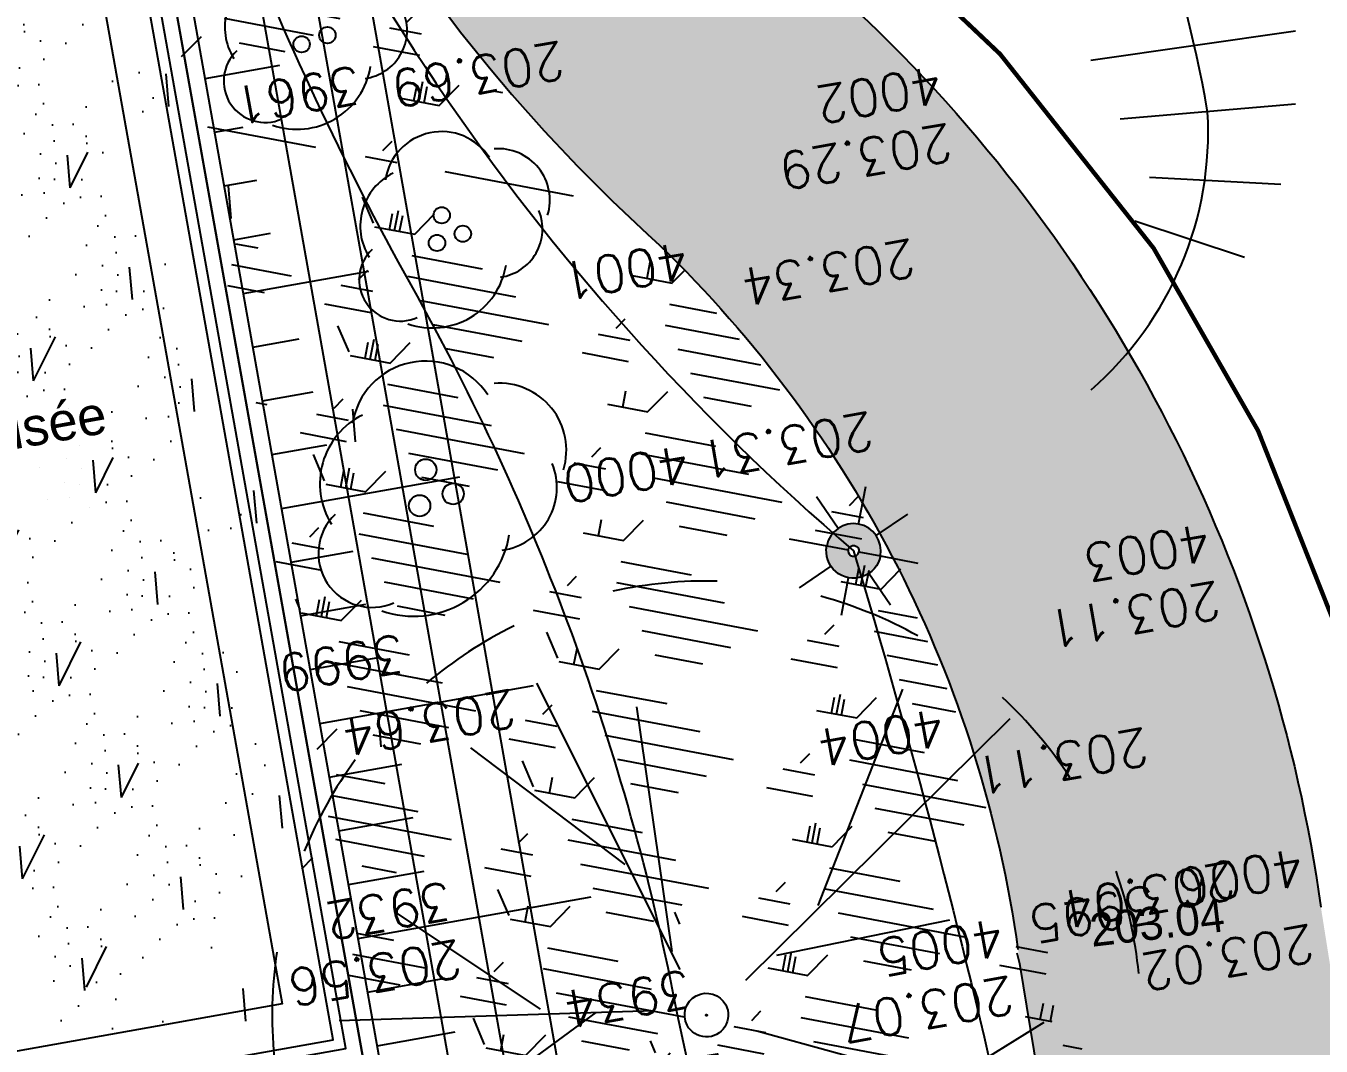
# Model space of a CAD drawing. Extents: x -2313930 to 3286427, y -3858277 to 2572692.
# Drawn here: x 459017 to 470875, y -296874 to -287529 of the extents above; entities that cross this region are included whole.
import ezdxf
from ezdxf.enums import TextEntityAlignment as Align
from ezdxf.lldxf.tags import DXFTag

# ---------------------------------------------------------------- set-up
doc = ezdxf.new("R2010")
doc.units = 0
for name, color, linetype, lineweight in [('_GAZELEC-RESERVATION 2', 132, 'Continuous', 18), ('Fond topo - P', 252, 'Continuous', 50), ('Fond topo - VOI', 252, 'Continuous', 25)]:
    doc.layers.add(name, color=color, linetype=linetype, lineweight=lineweight)
for name, color, linetype, plot in [('Fond topo - N', 252, 'Continuous', False), ('Fond topo - NCACHE', 252, 'Continuous', False), ('Fond topo - ZCACHE', 252, 'Continuous', False)]:
    doc.layers.add(name, color=color, linetype=linetype, plot=plot)
for name, color, linetype in [('Fond topo - VEG', 252, 'Continuous'), ('Fond topo - Z_500', 252, 'Continuous'), ('prlm-GAZ', 20, 'Continuous'), ('prlm-VRD', 2, 'Continuous'), ('SA - arbuste', 252, 'Continuous'), ('SA - bât A-B', 252, 'Continuous'), ('SA - béton balayé', 252, 'Continuous'), ('SA - couvre sol', 252, 'Continuous'), ('SA - ECL-réso', 252, 'Eclairage public'), ('SA - emmarchements', 252, 'Continuous'), ('SA - EP-réso', 252, 'EP'), ('SA - EU-réso', 252, 'EU'), ('SA - Talus', 252, 'Continuous'), ('SA - végétation basse', 252, 'Continuous')]:
    doc.layers.add(name, color=color, linetype=linetype)
doc.styles.add('Arial', font='arial.ttf')
doc.styles.add('Lignes', font='arial.ttf', dxfattribs={"height": 0.35})
doc.styles.add('SIMPLEX', font='simplex_.ttf', dxfattribs={"height": 1.25})
tags = doc.linetypes.add('CACHE2', pattern=[4.762499928474426, 3.174999952316284, -1.587499976158142]).pattern_tags.tags
tags[6:7] = [DXFTag(74, 4), DXFTag(75, 0), DXFTag(340, '0'), DXFTag(46, 0.0), DXFTag(50, 0.0), DXFTag(44, 0.0), DXFTag(45, 0.0)]
tags[4:5] = [DXFTag(74, 4), DXFTag(75, 0), DXFTag(340, '0'), DXFTag(46, 0.0), DXFTag(50, 0.0), DXFTag(44, 0.0), DXFTag(45, 0.0)]
tags = doc.linetypes.add('Eclairage public', pattern='A,5,-0.25,["ECL",Lignes,S=1,R=0,X=0,Y=-0.18],-1.25', length=6.5).pattern_tags.tags
tags[15:16] = [DXFTag(74, 4), DXFTag(75, 0), DXFTag(340, '0'), DXFTag(46, 0.0), DXFTag(50, 0.0), DXFTag(44, 0.0), DXFTag(45, 0.0)]
tags[4:5] = [DXFTag(74, 4), DXFTag(75, 0), DXFTag(340, '0'), DXFTag(46, 0.0), DXFTag(50, 0.0), DXFTag(44, 0.0), DXFTag(45, 0.0)]
tags = doc.linetypes.add('EP', pattern='A,5,-0.25,["EP",Lignes,S=1,R=0,X=0,Y=-0.18],-1.25', length=6.5).pattern_tags.tags
tags[15:16] = [DXFTag(74, 4), DXFTag(75, 0), DXFTag(340, '0'), DXFTag(46, 0.0), DXFTag(50, 0.0), DXFTag(44, 0.0), DXFTag(45, 0.0)]
tags[4:5] = [DXFTag(74, 4), DXFTag(75, 0), DXFTag(340, '0'), DXFTag(46, 0.0), DXFTag(50, 0.0), DXFTag(44, 0.0), DXFTag(45, 0.0)]
tags = doc.linetypes.add('EU', pattern='A,5,-0.25,["EU",Lignes,S=1,R=0,X=0,Y=-0.18],-1.25', length=6.5).pattern_tags.tags
tags[15:16] = [DXFTag(74, 4), DXFTag(75, 0), DXFTag(340, '0'), DXFTag(46, 0.0), DXFTag(50, 0.0), DXFTag(44, 0.0), DXFTag(45, 0.0)]
tags[4:5] = [DXFTag(74, 4), DXFTag(75, 0), DXFTag(340, '0'), DXFTag(46, 0.0), DXFTag(50, 0.0), DXFTag(44, 0.0), DXFTag(45, 0.0)]
tags = doc.linetypes.add('L16', pattern=[0.37500001490116125, 0.300000011920929, -0.07500000298023224]).pattern_tags.tags
tags[6:7] = [DXFTag(74, 4), DXFTag(75, 0), DXFTag(340, '0'), DXFTag(46, 0.0), DXFTag(50, 0.0), DXFTag(44, 0.0), DXFTag(45, 0.0)]
tags[4:5] = [DXFTag(74, 4), DXFTag(75, 0), DXFTag(340, '0'), DXFTag(46, 0.0), DXFTag(50, 0.0), DXFTag(44, 0.0), DXFTag(45, 0.0)]

# ---------------------------------------------------------------- blocks, each defined once
blk = doc.blocks.new('MENSURA_TALSYM_5')
at = {"layer": 'SA - Talus'}
for p, q in [((1841153.793531085, 5171601.75850098), (1841154.444547112, 5171602.005862483)), ((1841153.97112454, 5171601.291103329), (1841154.218690495, 5171601.38516904)), ((1841154.148717994, 5171600.823705677), (1841154.43142523, 5171600.931123748)), ((1841154.326311449, 5171600.356308024), (1841154.64660839, 5171600.478008765)), ((1841154.503904903, 5171599.888910373), (1841155.595954577, 5171600.303848002)), ((1841154.681498358, 5171599.421512721), (1841155.083825796, 5171599.574381952)), ((1841154.859091812, 5171598.954115069), (1841155.300849198, 5171599.121966192)), ((1841155.036685267, 5171598.486717418), (1841155.51467265, 5171598.66833457)), ((1841155.214278721, 5171598.019319765), (1841156.763016168, 5171598.607781501)), ((1841155.391872176, 5171597.551922114), (1841155.932976137, 5171597.757521181)), ((1841155.56946563, 5171597.084524463), (1841156.137566763, 5171597.300381436)), ((1841155.747059085, 5171596.61712681), (1841156.339179674, 5171596.842110271)), ((1841155.924652539, 5171596.149729159), (1841157.782841114, 5171596.855770634)), ((1841156.102245994, 5171595.682331506), (1841156.733626484, 5171595.922232245)), ((1841156.279839448, 5171595.214933855), (1841156.926524079, 5171595.460649589)), ((1841156.635026357, 5171594.280138551), (1841158.661581335, 5171595.050152902)), ((1841156.457432903, 5171594.747536203), (1841157.116571885, 5171594.997984121)), ((1841156.812619812, 5171593.8127409), (1841157.488191945, 5171594.069432794)), ((1841156.990213266, 5171593.345343247), (1841157.669789782, 5171593.603556656))]:
    blk.add_line(p, q, dxfattribs=at)
blk = doc.blocks.new('Candélabre', base_point=(-13.42592592600001, -9.391534390999993))
for points in [[(-13.67592592600001, -9.391534390999993, -1), (-13.17592592600001, -9.391534390999993), (-13.37592592600001, -9.391534390999993, 1), (-13.475925926, -9.391534390999993)], [(-13.67592592600001, -9.391534390999993, -1), (-13.17592592600001, -9.391534390999993), (-13.37592592600001, -9.391534390999993, 1), (-13.475925926, -9.391534390999993)], [(-13.67592592600001, -9.391534390999993), (-13.475925926, -9.391534390999993, 1), (-13.37592592600001, -9.391534390999993), (-13.17592592600001, -9.391534390999993, -1)], [(-13.67592592600001, -9.391534390999993), (-13.475925926, -9.391534390999993, 1), (-13.37592592600001, -9.391534390999993), (-13.17592592600001, -9.391534390999993, -1)]]:
    blk.add_hatch(color=250).paths.add_polyline_path(points)
at = {"linetype": 'Continuous', "flags": 128}
for points in [[(-13.42592592600001, -9.141534390999993), (-13.42592592600001, -8.791534391999988)], [(-13.60270262100001, -9.214757695999992), (-13.850189994, -8.967270322999994)], [(-13.24914923200001, -9.214757696999996), (-13.001661857, -8.96727032199999)], [(-14.02592592600001, -9.391534390999993), (-13.67592592600001, -9.391534390999993)], [(-13.17592592600001, -9.391534390999993), (-12.825925927, -9.391534390999993)], [(-13.85018999600001, -9.815798461), (-13.60270262200001, -9.568311086999998)], [(-13.00166185800001, -9.815798458999993), (-13.249149231, -9.568311085999994)], [(-13.42592592600001, -9.991534390999988), (-13.42592592600001, -9.641534390999993)]]:
    blk.add_lwpolyline(points, dxfattribs=at)
for points in [[(-13.67592592600001, -9.391534390999993), (-13.475925926, -9.391534390999993, -1), (-13.37592592600001, -9.391534390999993), (-13.17592592600001, -9.391534390999993, 1)], [(-13.67592592600001, -9.391534390999993), (-13.475925926, -9.391534390999993, 1), (-13.37592592600001, -9.391534390999993), (-13.17592592600001, -9.391534390999993, -1)]]:
    blk.add_lwpolyline(points, format="xyb", close=True, dxfattribs=at)
blk = doc.blocks.new('PTOPO')
at = {"layer": 'Fond topo - NCACHE', "style": 'SIMPLEX'}
blk.add_attdef('MAT', text='', height=0.34, dxfattribs=at).set_placement((0.09999999986030161, -0.09999999962747097), align=Align.TOP_LEFT)
at = {"layer": 'Fond topo - ZCACHE', "style": 'SIMPLEX'}
blk.add_attdef('ALT', (0.09999999986030161, 0.09999999962747097), '', height=0.34, dxfattribs=at)
blk = doc.blocks.new('RESINEUX')
at = {"ltscale": 2}
for p, q in [((-0.444156549, 0.058857997), (-0.394158268, 0.108856279)), ((-0.41415758, 0.018859372), (-0.374158955, 0.08885696600000001)), ((-0.374158955, -0.011139597), (-0.33416033, 0.08885696600000001)), ((-0.33416033, -0.03113891), (-0.294161704, 0.08885696600000001))]:
    blk.add_line(p, q, dxfattribs=at)
for centre, major_axis, ratio, start_param, end_param in [((-0.271161699, 0.231851691), (-0.148487321, 0.148487321), 0.999999999999426, 1.039500649605982, 1.948537937165391), ((-0.132308309, 0.771717634), (0.5413446150000001, 0.5413446150000001), 0.999999999999071, 3.63264165587472, 4.003214602841574)]:
    blk.add_ellipse(centre, major_axis=major_axis, ratio=ratio, start_param=start_param, end_param=end_param, dxfattribs=at)
blk = doc.blocks.new('VEG12')
at = {"ltscale": 2}
for p, q in [((0.01815258799999997, 0.057406781), (0.100441039, 0.47293725)), ((0.05749608, 0.253444298), (0.145517598, 0.414706841)), ((0.037902722, 0.15845596), (-0.06593155700000003, 0.344147082)), ((-0.158788295, 0.086017079), (-0.245985314, 0.284587218)), ((0.04981112299999996, 0.033821695), (0.391570728, 0.285894318)), ((0.143890955, 0.107467204), (0.230033352, 0.253971609)), ((0.2917471699999999, 0.208620217), (0.392372872, 0.233301274)), ((-0.05229389700000003, 0.02983962500000001), (-0.383643778, 0.204631851)), ((-0.25001839, 0.135126714), (-0.3755999820000001, 0.091127132)), ((0.122915307, -0.02992704099999999), (0.317230371, 0.05540147100000001)), ((-0.05265807700000003, -0.029192154), (-0.412380265, -0.256628677)), ((0.057557527, -0.01766878999999999), (0.411943876, -0.08413611500000001)), ((-0.09359106700000003, -0.049762263), (-0.2956446150000001, -0.04653133200000001)), ((0.01825986499999999, -0.057372749), (0.107637982, -0.4128258760000001)), ((0.184132294, -0.04763066399999999), (0.323120213, -0.192805613)), ((0.02259491799999996, -0.07955337300000001), (0.001649748999999978, -0.36183712)), ((-0.151821475, -0.09483882200000002), (-0.2999525240000001, -0.315936062)), ((0.05371548199999998, -0.188497704), (0.197263789, -0.356749422))]:
    blk.add_line(p, q, dxfattribs=at)
for start, end in [(90, 103.8461539085843), (62.30769199853572, 76.15384597947835), (117.6923078993823, 131.5384619204946), (34.61538499867542, 48.46153799321151), (145.3846149358338, 159.2307690506909), (6.923076979206323, 20.76923090842763), (173.0769230068974, 186.9230769931026), (339.2307689837768, 353.0769230207937), (200.7692310571047, 214.6153850641662), (311.5384620067885, 325.3846150013246), (228.4615380795054, 242.3076921006177), (283.8461540205217, 297.6923080014643), (256.1538460914157, 270)]:
    blk.add_arc((0, 0), 0.496982058, start, end, dxfattribs=at)
blk = doc.blocks.new('VEG14')
at = {"ltscale": 2, "flags": 128}
for points in [[(0.5, 0, -1), (-0.5, 0, -1)], [(0.016, 0, -1), (-0.016, 0, -1)]]:
    blk.add_lwpolyline(points, format="xyb", close=True, dxfattribs=at)
blk = doc.blocks.new('A$C1F970F0F')
at = {"layer": 'SA - béton balayé'}
h = blk.add_hatch(dxfattribs=at)
h.set_pattern_fill('BETON_BALAYE', color=256, scale=49.99999999999999, angle=-10.72360141139323, style=0, pattern_type=2)
h.set_pattern_definition([(349.2763985886067, (-277130161.1279894, -473864756.7787022), (117.3825536141096, 28.65896207176165), [749.9999999999999, -99.99999999999999, 250, -49.99999999999999]), (349.2763985886067, (-277130091.1375459, -473864744.5890418), (-36.75306622226226, 74.64222748057564), [150, -16.5, 299.9999999999999, -37.49999999999999]), (349.2763985886067, (-277130128.6565508, -473864719.6726964), (261.6928111209335, -15.46358973923611), [399.9999999999999, -69.99999999999999, 200, -49.99999999999999])])
edge = h.paths.add_edge_path()
edge.add_line((-3029.358420432381, 2725.663300409979), (-3176.503412120477, 2699.68824411886))
edge.add_line((-3176.503412120477, 2699.68824411886), (-3197.938926788104, 2817.762816654752))
edge.add_line((-3197.938926788104, 2817.762816654752), (-2585.414526747907, 2927.205998263748))
edge.add_line((-2585.414526747906, 2927.205998263748), (-2578.826355698741, 2888.03185968563))
edge.add_line((-2578.826355698741, 2888.03185968563), (-1904.134724859205, 2936.930201529326))
edge.add_line((-1904.134724859205, 2936.930201529326), (-556.7846852388789, 3176.476094804919))
edge.add_arc((-574.2892230096678, 3274.932131851878), 100.0000003678063, 280.0812987824421, 378.0302388281741)
edge.add_arc((1605.009413828708, 4000.887508871435), 2197.033974330638, 193.9407361550014, 198.4415558139132, ccw=False)
edge.add_line((-527.3118890800722, 3471.582166447442), (-688.4548001430187, 4457.417421807394))
edge.add_arc((-1789.293175567613, 4303.567778650573), 1111.537152553589, 7.955943186170549, 45.96465422619263)
edge.add_arc((19.33927830369248, 6251.945001042874), 1547.302139566071, 192.879059078743, 227.9674271135737, ccw=False)
edge.add_line((-1489.03695480859, 5907.060889278498), (-1560.044395075191, 6307.792480241876))
edge.add_line((-1560.044395075191, 6307.792480241875), (-1284.318385454477, 6356.528171834126))
edge.add_line((-1284.318385454477, 6356.528171834125), (-1215.319194815332, 5966.159823136683))
edge.add_arc((19.3392790080029, 6251.94500138343), 1267.302140410601, 193.0326782619799, 228.1653141634967)
edge.add_arc((-1789.293174348239, 4303.567779083163), 1391.537151259583, 7.955943178051314, 46.18746477798038, ccw=False)
edge.add_line((-411.1498586048565, 4496.172671736105), (-275.2797675438888, 3639.964293068523))
edge.add_arc((3153.449018752114, 4499.098145884332), 3534.726590138055, 194.066934089328, 205.9179933813439)
edge.add_arc((1360.60453142281, 3627.843744498979), 1541.393806160593, 205.917993299705, 223.4935397732298)
edge.add_arc((5328.644473156121, 7392.522830198402), 7011.142392459067, 223.4935397712739, 227.6166324867172)
edge.add_line((602.5175779411827, 2213.735113210599), (898.3231051051232, 2004.633868360899))
edge.add_line((898.3231051051231, 2004.633868360899), (847.6940603821262, 1728.843869632567))
edge.add_arc((1998.283496401869, 4025.384621252822), 2568.648569604794, 204.8031901930446, 243.3886814322684, ccw=False)
edge.add_arc((-512.7503180231788, 2859.286821588871), 199.9999996293523, 26.27723080957601, 100.08129874951)
edge.add_line((-547.7593932520969, 3056.198894580915), (-1889.254979973833, 2817.69386697183))
edge.add_line((-1889.254979973833, 2817.69386697183), (-1913.538162964921, 2815.933940840666))
edge.add_line((-1913.538162964921, 2815.933940840666), (-2036.659527240996, 1231.702232686619))
edge.add_line((-2036.659527240996, 1231.702232686619), (-2036.482519291774, 133.7400379066587))
edge.add_arc((-1936.482520511362, 133.7561594007732), 100.0000000799253, 180.0092369357546, 270.0092369145096)
edge.add_line((-1936.466399054336, 33.7561606747783), (-1436.448871649034, 33.83677102289278))
edge.add_line((-1436.448871649034, 33.83677102289275), (-1436.428442326689, -86.1632271734652))
edge.add_line((-1436.42844232669, -86.1632271734652), (-1936.447053287466, -86.24383772407744))
edge.add_arc((-1936.482520706155, 133.7561592480878), 219.9999998311147, 180.0092368832574, 270.00923697005237, ccw=False)
edge.add_line((-2156.482517686297, 133.7206921626651), (-2156.660235340263, 1236.084975973609))
edge.add_line((-2156.660235340263, 1236.084975973609), (-2034.581792946551, 2807.161291871891))
edge.add_line((-2034.581792946552, 2807.16129187189), (-3029.358420432381, 2725.663300409979))
at = {"layer": 'SA - couvre sol'}
h = blk.add_hatch(dxfattribs=at)
h.set_pattern_fill('PELOUSE6', color=256, scale=20.0000003, angle=-10.72360141139323, style=0, pattern_type=2)
h.set_pattern_definition([(349.2763985886067, (-277130161.1279894, -473864756.7787022), (22.32856350872324, 117.9043497231417), [37.5000005625, -202.5000030375]), (79.27639858860677, (-277130147.3110734, -473864759.3953308), (-235.8086994462835, 44.65712701744649), [15.000000225, -105.000001575]), (79.27639858860677, (-277130138.0997961, -473864761.1397498), (-235.8086994462835, 44.65712701744649), [15.000000225, -105.000001575]), (79.27639858860677, (-277130142.7054347, -473864760.2675403), (-235.8086994462835, 44.65712701744649), [18.75000028125, -101.25000151875]), (112.9664661186067, (-277130151.916716, -473864758.5231205), (-191.1515722884832, 280.4658259369293), [12.00000018, -420.7461593111922]), (45.58633105860677, (-277130133.4941673, -473864762.0119574), (22.32856353476547, 117.9043498154048), [12.00000018, -420.7461593111923]), (45.58633105860677, (-277130124.2828801, -473864763.7563783), (22.32856353476547, 117.9043498154048), [26.00000039, -406.6661590999923]), (112.9664661186067, (-277130161.1279894, -473864756.7787022), (-191.1515722884832, 280.4658259369293), [26.00000039, -406.6661590999922]), (349.2763985886067, (-277130073.3609553, -473864750.4999832), (22.32856350872324, 117.9043497231417), [44.42455106636825, -195.5754525336318]), (349.2763985886067, (-277130085.1249766, -473864728.4255323), (22.32856350872324, 117.9043497231417), [82.81008944215131, -56.09585564143782, 43.07431864611476, -58.01973967029608]), (349.2763985886067, (-277130096.7337571, -473864706.3804808), (22.32856350872324, 117.9043497231417), [119.4799495921992, -46.28746189431191, 29.47870124218051, -44.75389087130835]), (349.2763985886067, (-277130108.4191755, -473864684.3209158), (22.32856350872324, 117.9043497231417), [100.4611429069171, -139.5388606930829]), (349.2763985886067, (-277130104.5097786, -473864665.2146754), (22.32856350872324, 117.9043497231417), [65.56973938354608, -174.4302642164539])])
edge = h.paths.add_edge_path()
edge.add_line((-1632.742975582498, 6295.544812236144), (-1560.044395075191, 6307.792480241875))
edge.add_line((-1560.044395075191, 6307.792480241875), (-1489.03695480859, 5907.060889278497))
edge.add_arc((19.33927858444463, 6251.945001274068), 1547.302139910603, 192.8790590847714, 227.9674271115839)
edge.add_arc((-1789.293174050157, 4303.567779405864), 1111.537150936208, 7.955943158439197, 45.96465425536343, ccw=False)
edge.add_line((-688.4548001430188, 4457.417421807394), (-527.3118889386417, 3471.58216556757))
edge.add_arc((1605.009461608266, 4000.887523045971), 2197.034024191142, 193.9407362367347, 198.4415558475564)
edge.add_arc((-574.2892230041205, 3274.93213175604), 100.0000002636742, -79.91870121107519, 18.030237186463182, ccw=False)
edge.add_line((-556.7846852388786, 3176.476094804919), (-1904.134724859205, 2936.930201529326))
edge.add_line((-1904.134724859205, 2936.930201529326), (-2578.826355698741, 2888.03185968563))
edge.add_line((-2578.826355698741, 2888.03185968563), (-2585.414526747907, 2927.205998263748))
edge.add_line((-2585.414526747906, 2927.205998263748), (-2211.215455834145, 2993.726689657081))
edge.add_line((-2211.215455834145, 2993.726689657081), (-2206.564282920079, 2967.62709109135))
edge.add_line((-2206.564282920079, 2967.62709109135), (-1076.313708471887, 3169.047462598764))
edge.add_line((-1076.313708471887, 3169.047462598764), (-1533.723094155923, 5733.468543553034))
edge.add_line((-1533.723094155923, 5733.468543553034), (-1632.742975582498, 6295.544812236144))
at = {"layer": 'SA - végétation basse'}
h = blk.add_hatch(dxfattribs=at)
h.set_pattern_fill('PELOUSE3', color=256, scale=30.0000012, angle=-10.72360141139323, style=0, pattern_type=2)
h.set_pattern_definition([(63.75228758860676, (-277130161.1279894, -473864756.7787022), (-23.45095126548362, 279.2401461521268), [45.00000179999999, -235.223134908925]), (63.75228758860676, (-277130070.6913459, -473864682.3057902), (-23.45095126548362, 279.2401461521268), [45.00000179999999, -235.223134908925]), (63.75228758860676, (-277129980.2547024, -473864607.8328782), (-23.45095126548362, 279.2401461521268), [45.00000179999999, -235.223134908925]), (94.80050958860676, (-277130161.1279894, -473864756.7787022), (-147.3804408980185, 27.9107051026506), [30.00000119999999, -250.223135508925]), (94.80050958860676, (-277130070.6913459, -473864682.3057902), (-147.3804408980185, 27.9107051026506), [30.00000119999999, -250.223135508925]), (94.80050958860676, (-277129980.2547024, -473864607.8328782), (-147.3804408980185, 27.9107051026506), [30.00000119999999, -250.223135508925]), (349.2763985886067, (-277130150.4254121, -473864748.9555228), (90.43664346942202, 74.47291196122701), [0, -150.000006]), (349.2763985886067, (-277130128.2907439, -473864741.178331), (90.43664346942202, 74.47291196122701), [0, -150.000006]), (349.2763985886067, (-277130131.1123402, -473864724.186572), (90.43664346942202, 74.47291196122701), [0, -150.000006]), (349.2763985886067, (-277130107.9907268, -473864726.3211191), (90.43664346942202, 74.47291196122701), [0, -150.000006]), (349.2763985886067, (-277130114.7958684, -473864688.3802859), (90.43664346942202, 74.47291196122701), [0, -150.000006]), (349.2763985886067, (-277130145.871033, -473864715.8131706), (90.43664346942202, 74.47291196122701), [0, -150.000006]), (349.2763985886067, (-277130146.4181992, -473864709.3189448), (90.43664346942202, 74.47291196122701), [0, -150.000006]), (349.2763985886067, (-277130146.4030777, -473864682.394556), (90.43664346942202, 74.47291196122701), [0, -150.000006]), (349.2763985886067, (-277130175.4900693, -473864748.6971968), (90.43664346942202, 74.47291196122701), [0, -150.000006]), (349.2763985886067, (-277130174.2875769, -473864733.9636422), (90.43664346942202, 74.47291196122701), [0, -150.000006]), (349.2763985886067, (-277130189.2665902, -473864747.5843463), (90.43664346942202, 74.47291196122701), [0, -150.000006]), (349.2763985886067, (-277130188.2321773, -473864725.3383205), (90.43664346942202, 74.47291196122701), [0, -150.000006]), (349.2763985886067, (-277130175.8128164, -473864713.4801186), (90.43664346942202, 74.47291196122701), [0, -150.000006]), (349.2763985886067, (-277130177.2053921, -473864699.0031776), (90.43664346942202, 74.47291196122701), [0, -150.000006]), (349.2763985886067, (-277130185.5838336, -473864679.4629427), (90.43664346942202, 74.47291196122701), [0, -150.000006]), (349.2763985886067, (-277130158.2804474, -473864698.11404), (90.43664346942202, 74.47291196122701), [0, -150.000006]), (349.2763985886067, (-277130203.1613337, -473864706.8047658), (90.43664346942202, 74.47291196122701), [0, -150.000006]), (349.2763985886067, (-277130212.652973, -473864733.433686), (90.43664346942202, 74.47291196122701), [0, -150.000006]), (349.2763985886067, (-277130184.8232839, -473864761.1398489), (90.43664346942202, 74.47291196122701), [0, -150.000006]), (349.2763985886067, (-277130166.9053067, -473864770.5176433), (90.43664346942202, 74.47291196122701), [0, -150.000006]), (349.2763985886067, (-277130182.8034158, -473864783.9612368), (90.43664346942202, 74.47291196122701), [0, -150.000006]), (349.2763985886067, (-277130135.5774301, -473864791.408701), (90.43664346942202, 74.47291196122701), [0, -150.000006]), (349.2763985886067, (-277130151.59432, -473864765.1885123), (90.43664346942202, 74.47291196122701), [0, -150.000006]), (349.2763985886067, (-277130132.6665843, -473864764.2846365), (90.43664346942202, 74.47291196122701), [0, -150.000006])])
h.paths.add_polyline_path([(-1893.276800445001, 4312.839610432731), (-1362.164649133924, 4407.488362615771), (-1585.159879443624, 5658.804133718273), (-2115.745252433012, 5564.249257842735)])
at = {"layer": 'Fond topo - VOI', "linetype": 'L16', "ltscale": 2, "flags": 128}
blk.add_lwpolyline([(-689.656647420474, 4454.452991932075), (-687.1449596570889, 4444.623999046076), (-527.3118890800722, 3471.582166447442, 0.01605049292186178), (-479.1998932696098, 3305.884020701894)], format="xyb", dxfattribs=at)
at = {"layer": 'SA - arbuste'}
for centre in [(-1320.707248296304, 5294.895572094597), (-1344.34348519156, 5286.510294246898), (-1216.003362938424, 5129.936522923797), (-1220.346622871023, 5104.576753031789), (-1196.710385981313, 5112.962030975326)]:
    blk.add_circle(centre, 7.5, dxfattribs=at)
at = {"layer": 'SA - arbuste', "ltscale": 1.299999952316284}
for centre in [(-1230.623420358741, 4896.813976231178), (-1236.269658272784, 4863.846275400319), (-1205.542550353524, 4874.747136629727)]:
    blk.add_circle(centre, 9.749999999999998, dxfattribs=at)
at = {"layer": 'SA - arbuste', "ltscale": 0.800000011920929}
for centre, radius, start, end in [((-1360.636388212658, 5302.056620408996), 53.97568, 116.3248625983236, 211.8320555073776), ((-1292.299040774826, 5299.39613523858), 44.59584, 277.8831336434853, 22.28760147896251), ((-1377.740495753307, 5252.823651939242), 37.90984, 133.2696686351559, 293.7521365895177), ((-1348.701488111791, 5277.060144741303), 68.40896, 251.0377365793105, 350.7437823991756), ((-1216.143234823109, 5154.430930851406), 52.09335999999999, 32.9049446683259, 171.1222224813845), ((-1164.135698109601, 5143.716381425566), 47.1596, 342.9842594908044, 94.63470455183064), ((-1236.639525874791, 5120.123079285393), 53.97568, 116.324862448247, 211.8320555073776), ((-1168.302178477166, 5117.462594027804), 44.59584, 277.8831336434853, 22.28760172363472), ((-1253.74363343277, 5070.890110724133), 37.90984, 133.2696683756754, 293.7521367712873), ((-1224.704625791253, 5095.126603526194), 68.40896, 251.0377365793105, 350.7437827194919), ((-1230.805253850632, 4928.65670651655), 67.72136799999998, 32.90494467775616, 171.1222226413906), ((-1163.195456121476, 4914.727792196303), 61.30748, 342.9842595967367, 94.63470461757107), ((-1257.450432189743, 4884.056499503852), 70.16838399999999, 116.3248625351638, 211.8320555727817), ((-1168.611880560283, 4880.597868647653), 57.97459199999999, 277.883133562608, 22.28760172363472), ((-1279.685772034664, 4820.053640321044), 49.28279199999999, 133.269668435687, 293.7521366862964), ((-1241.935062082254, 4851.561081036061), 88.931648, 251.0377365254251, 350.7437826127198)]:
    blk.add_arc(centre, radius, start, end, dxfattribs=at)
at = {"layer": 'SA - bât A-B', "linetype": 'Continuous', "ltscale": 2.539999961853027, "elevation": 9.999999999999998e-08, "flags": 128}
for points in [[(-2379.561877123091, 4160.678618468924), (-1287.706386739186, 4355.256655555886), (-1533.3281392233, 5733.538927925641), (-2625.183746439677, 5538.961545481948)], [(-2625.18362971604, 5538.960890764502), (-1533.3281392233, 5733.538927925641), (-1528.420183853411, 5705.998419702933), (-1287.706386739186, 4355.256655555886), (-2379.561877231926, 4160.678618394747), (-2383.772544269017, 4184.306362056946), (-1315.544796799149, 4374.673732178404), (-1552.745712140069, 5705.703305953935), (-2621.004666534718, 5515.511050543934)], [(-1893.708275435095, 4312.762717788848), (-1886.60543287928, 4272.905816539507), (-1315.544796799149, 4374.673732178404), (-1552.745712214245, 5705.70330606277), (-2123.806348306158, 5603.93539023653), (-2116.703505744796, 5564.07848889135), (-1585.159879443624, 5658.804133718273), (-1362.164649133924, 4407.488362615771)], [(-2116.703505744796, 5564.07848889135), (-1585.159879443624, 5658.804133718273), (-1362.164649133924, 4407.488362615771), (-1893.708275435095, 4312.762717788848)]]:
    blk.add_lwpolyline(points, close=True, dxfattribs=at)
blk.add_lwpolyline([(-2382.018099619796, 4174.461468807418), (-1303.945458858981, 4366.583283546556), (-1544.655263544094, 5717.302643829807), (-2622.727904196074, 5525.180829164846)], dxfattribs=at)
at = {"layer": 'SA - ECL-réso', "ltscale": 0.75, "elevation": 9.999999999999998e-08, "flags": 128}
blk.add_lwpolyline([(-1475.110443905265, 5766.401422545955, 0.1362120017762133), (-838.9789361074819, 4822.492392310165, -0.03575262993527941), (-599.8260445017723, 3757.456632320135, 0.08458757116206624), (-142.8597030717047, 2572.739655090864, 0.1018241665879795), (784.6364305523733, 1789.941469141512, -0.1154325763872777), (1801.014147016003, 1141.354277914741)], format="xyb", dxfattribs=at)
at = {"layer": 'SA - emmarchements', "elevation": 9.999999999999998e-08, "flags": 128}
for points in [[(-1284.318385454477, 6356.528171834125), (-1249.507177067765, 6159.581022149189), (-1215.319194815332, 5966.159823136683, 0.1545072172428259), (-825.930523025197, 5307.713209472345, -0.1683812778561788), (-411.1498586048565, 4496.172671736105)], [(-1560.044395075191, 6307.792480241875), (-1525.233186705808, 6110.845330465433), (-1490.421978319096, 5913.898180780496, 0.01245937118491118), (-1489.03695480859, 5907.060889278498, 0.1543094570110363), (-1016.661478805876, 5102.664207514093, -0.1673816827214231), (-688.4548001430188, 4457.417421807394)]]:
    blk.add_lwpolyline(points, format="xyb", dxfattribs=at)
at = {"layer": 'SA - EP-réso', "ltscale": 0.75, "elevation": 9.999999999999998e-08, "flags": 128}
blk.add_lwpolyline([(2566.152516580046, 876.3103505561792), (2567.183615954937, 961.9083501940681, 0.3038135515548239), (2422.871377904824, 1127.726289594517), (1293.799864130439, 1498.886731004649, -0.2451589190929156), (-1104.395255167816, 4052.061781908328), (-1490.651059086209, 6224.425435984132, 0.2442911667358615), (-1508.197340965751, 6251.265406478272)], format="xyb", dxfattribs=at)
blk.add_lwpolyline([(-1146.960384650512, 4003.563320991082), (-1540.543812606176, 6219.411742913164)], dxfattribs=at)
at = {"layer": 'SA - EU-réso', "ltscale": 0.75, "elevation": 9.999999999999998e-08, "flags": 128}
blk.add_lwpolyline([(2617.534404683669, 958.3520565071242, 0.02430399992714655), (2617.147610928713, 968.2506084235482, 0.3084876794272485), (2431.642292807388, 1163.244017275639), (1304.186131232575, 1535.139853239783, -0.2470799863846096), (-1058.641706458652, 4066.126741684488), (-1387.237039322209, 5924.109169990921, -0.1208395636719429), (-1366.982120749651, 6059.298974206537), (-1307.40268621278, 6189.662523912101, 0.1663501201703965), (-1302.251692345747, 6260.024822760921)], format="xyb", dxfattribs=at)
at = {"layer": 'SA - Talus', "linetype": 'CACHE2', "ltscale": 0.300000011920929, "elevation": 9.999999999999998e-08, "flags": 128}
blk.add_lwpolyline([(-556.7846852388786, 3176.476094804919, -0.2261218375777173), (-808.5294975224881, 3514.159140536153), (-1000.189056070467, 4397.456538950435, 0.07981512510906678), (-1238.344625687185, 5055.668904972709, -0.06696525527887637), (-1518.497813385582, 5763.689262221573)], format="xyb", dxfattribs=at)
at = {"layer": 'SA - Talus', "elevation": 9.999999999999998e-08, "flags": 128}
blk.add_lwpolyline([(-1047.624186796141, 3089.209546835954), (-1517.89752590926, 5734.309386637975), (-1522.904746934638, 5762.47300578085)], dxfattribs=at)
at = {"layer": 'Fond topo - P', "ltscale": 2}
ref = blk.add_blockref('PTOPO', (-1275.839240656252, 5225.365532671618), dxfattribs=dict(at, xscale=99.99999999999994, yscale=99.99999999999994, zscale=99.99999999999994, rotation=190.0656205306617))
ref.add_attrib('MAT', '3961', dxfattribs={"layer": 'Fond topo - N', "color": 0, "ltscale": 2, "height": 33.99999999999999, "rotation": 190.0656204987762, "style": 'SIMPLEX'}).set_placement((-1287.43308252281, 5233.463855238966), align=Align.TOP_LEFT)
ref.add_attrib('ALT', '203.69', (-1106.834526493129, 5289.328943832595), dxfattribs={"layer": 'Fond topo - Z_500', "color": 0, "ltscale": 2, "height": 33.99999999999999, "rotation": 190.0656204987762, "style": 'SIMPLEX'})
ref = blk.add_blockref('PTOPO', (-743.5892688532479, 5225.536339672773), dxfattribs=dict(at, xscale=99.99999999999994, yscale=99.99999999999994, zscale=99.99999999999994, rotation=190.0656205306617))
ref.add_attrib('MAT', '4002', dxfattribs={"layer": 'Fond topo - N', "color": 0, "ltscale": 2, "height": 33.99999999999999, "rotation": 190.0656204987762, "style": 'SIMPLEX'}).set_placement((-755.1831107142586, 5233.634662144284), align=Align.TOP_LEFT)
ref.add_attrib('ALT', '203.29', (-751.6875915937271, 5213.942497767912), dxfattribs={"layer": 'Fond topo - Z_500', "color": 0, "ltscale": 2, "height": 33.99999999999999, "rotation": 190.0656204987762, "style": 'SIMPLEX'})
ref = blk.add_blockref('PTOPO', (-975.8465247595054, 5064.351569784307), dxfattribs=dict(at, xscale=99.99999999999994, yscale=99.99999999999994, zscale=99.99999999999994, rotation=190.0656205306617))
ref.add_attrib('MAT', '4001', dxfattribs={"layer": 'Fond topo - N', "color": 0, "ltscale": 2, "height": 33.99999999999999, "rotation": 190.0656204987762, "style": 'SIMPLEX'}).set_placement((-987.4403665914051, 5072.449892534666), align=Align.TOP_LEFT)
ref.add_attrib('ALT', '203.34', (-785.5529554819615, 5108.217564118179), dxfattribs={"layer": 'Fond topo - Z_500', "color": 0, "ltscale": 2, "height": 33.99999999999999, "rotation": 190.0656204987762, "style": 'SIMPLEX'})
ref = blk.add_blockref('PTOPO', (-974.9657435821923, 4878.165470968525), dxfattribs=dict(at, xscale=99.99999999999994, yscale=99.99999999999994, zscale=99.99999999999994, rotation=190.0656205306617))
ref.add_attrib('MAT', '4000', dxfattribs={"layer": 'Fond topo - N', "color": 0, "ltscale": 2, "height": 33.99999999999999, "rotation": 190.0656204987762, "style": 'SIMPLEX'}).set_placement((-986.559585414092, 4886.263793718884), align=Align.TOP_LEFT)
ref.add_attrib('ALT', '203.31', (-823.8832601241181, 4949.901967536352), dxfattribs={"layer": 'Fond topo - Z_500', "color": 0, "ltscale": 2, "height": 33.99999999999999, "rotation": 190.0656204987762, "style": 'SIMPLEX'})
ref = blk.add_blockref('PTOPO', (-497.834049605583, 4806.339679026057), dxfattribs=dict(at, xscale=99.99999999999994, yscale=99.99999999999994, zscale=99.99999999999994, rotation=190.0656205306617))
ref.add_attrib('MAT', '4003', dxfattribs={"layer": 'Fond topo - N', "color": 0, "ltscale": 2, "height": 33.99999999999999, "rotation": 190.0656204987762, "style": 'SIMPLEX'}).set_placement((-509.4278914374827, 4814.438001776416), align=Align.TOP_LEFT)
ref.add_attrib('ALT', '203.11', (-505.9323723689389, 4794.745837125529), dxfattribs={"layer": 'Fond topo - Z_500', "color": 0, "ltscale": 2, "height": 33.99999999999999, "rotation": 190.0656204987762, "style": 'SIMPLEX'})
ref = blk.add_blockref('PTOPO', (-1235.739813616643, 4704.732157774739), dxfattribs=dict(at, xscale=99.99999999999994, yscale=99.99999999999994, zscale=99.99999999999994, rotation=190.0656205306617))
ref.add_attrib('MAT', '3999', dxfattribs={"layer": 'Fond topo - N', "color": 0, "ltscale": 2, "height": 33.99999999999999, "rotation": 190.0656204987762, "style": 'SIMPLEX'}).set_placement((-1247.333655483201, 4712.830480342086), align=Align.TOP_LEFT)
ref.add_attrib('ALT', '203.64', (-1151.161071231355, 4695.598464757747), dxfattribs={"layer": 'Fond topo - Z_500', "color": 0, "ltscale": 2, "height": 33.99999999999999, "rotation": 190.0656204987762, "style": 'SIMPLEX'})
ref = blk.add_blockref('PTOPO', (-741.4033451520443, 4636.890935607649), dxfattribs=dict(at, xscale=99.99999999999994, yscale=99.99999999999994, zscale=99.99999999999994, rotation=190.0656205306617))
ref.add_attrib('MAT', '4004', dxfattribs={"layer": 'Fond topo - N', "color": 0, "ltscale": 2, "height": 33.99999999999999, "rotation": 190.0656204987762, "style": 'SIMPLEX'}).set_placement((-752.9971870186024, 4644.989258174996), align=Align.TOP_LEFT)
ref.add_attrib('ALT', '203.11', (-571.9484208504614, 4660.565288667092), dxfattribs={"layer": 'Fond topo - Z_500', "color": 0, "ltscale": 2, "height": 33.99999999999999, "rotation": 190.0656204987762, "style": 'SIMPLEX'})
ref = blk.add_blockref('PTOPO', (-412.4596990679099, 4508.966094493091), dxfattribs=dict(at, xscale=99.99999999999994, yscale=99.99999999999994, zscale=99.99999999999994, rotation=190.0656205306617))
ref.add_attrib('MAT', '4006', dxfattribs={"layer": 'Fond topo - N', "color": 0, "ltscale": 2, "height": 33.99999999999999, "rotation": 190.0656204987762, "style": 'SIMPLEX'}).set_placement((-424.0535408998096, 4517.064417243449), align=Align.TOP_LEFT)
ref.add_attrib('ALT', '203.02', (-420.4570522597767, 4480.444211385081), dxfattribs={"layer": 'Fond topo - Z_500', "color": 0, "ltscale": 2, "height": 33.99999999999999, "rotation": 190.0656204987762, "style": 'SIMPLEX'})
ref = blk.add_blockref('PTOPO', (-547.9181557364146, 4475.028352901657), dxfattribs=dict(at, xscale=99.99999999999994, yscale=99.99999999999994, zscale=99.99999999999994, rotation=190.0656205306617))
ref.add_attrib('MAT', '3995', dxfattribs={"layer": 'Fond topo - N', "color": 0, "ltscale": 2, "height": 33.99999999999999, "rotation": 190.0656204987762, "style": 'SIMPLEX'}).set_placement((-559.5119975683144, 4483.126675652015), align=Align.TOP_LEFT)
ref.add_attrib('ALT', '203.04', (-492.7566689662478, 4538.000998633318), dxfattribs={"layer": 'Fond topo - Z_500', "color": 0, "ltscale": 2, "height": 33.99999999999999, "rotation": 190.0656204987762, "style": 'SIMPLEX'})
ref = blk.add_blockref('PTOPO', (-1192.662367249074, 4477.971584998385), dxfattribs=dict(at, xscale=99.99999999999994, yscale=99.99999999999994, zscale=99.99999999999994, rotation=190.0656205306617))
ref.add_attrib('MAT', '3932', dxfattribs={"layer": 'Fond topo - N', "color": 0, "ltscale": 2, "height": 33.99999999999999, "rotation": 190.0656204987762, "style": 'SIMPLEX'}).set_placement((-1204.256209132961, 4486.069907474226), align=Align.TOP_LEFT)
ref.add_attrib('ALT', '203.56', (-1200.760689972224, 4466.377743185029), dxfattribs={"layer": 'Fond topo - Z_500', "color": 0, "ltscale": 2, "height": 33.99999999999999, "rotation": 190.0656204987762, "style": 'SIMPLEX'})
ref = blk.add_blockref('PTOPO', (-687.1449596570889, 4444.623999046076), dxfattribs=dict(at, xscale=99.99999999999994, yscale=99.99999999999994, zscale=99.99999999999994, rotation=190.0656205306617))
ref.add_attrib('MAT', '4005', dxfattribs={"layer": 'Fond topo - N', "color": 0, "ltscale": 2, "height": 33.99999999999999, "rotation": 190.0656204987762, "style": 'SIMPLEX'}).set_placement((-698.7388015236472, 4452.722321613424), align=Align.TOP_LEFT)
ref.add_attrib('ALT', '203.07', (-695.2432824377742, 4433.030157054041), dxfattribs={"layer": 'Fond topo - Z_500', "color": 0, "ltscale": 2, "height": 33.99999999999999, "rotation": 190.0656204987762, "style": 'SIMPLEX'})
ref = blk.add_blockref('PTOPO', (-973.6824624071409, 4397.32021968247), dxfattribs=dict(at, xscale=99.99999999999994, yscale=99.99999999999994, zscale=99.99999999999994, rotation=190.0656205306617))
ref.add_attrib('MAT', '3934', dxfattribs={"layer": 'Fond topo - N', "color": 0, "ltscale": 2, "height": 33.99999999999999, "rotation": 190.0656204987762, "style": 'SIMPLEX'}).set_placement((-985.2763042910283, 4405.418542158312), align=Align.TOP_LEFT)
ref.add_attrib('ALT', '203.39', (-959.3910131537241, 4362.110883453632), dxfattribs={"layer": 'Fond topo - Z_500', "color": 0, "ltscale": 2, "height": 33.99999999999999, "rotation": 190.0656204987762, "style": 'SIMPLEX'})
at = {"layer": 'Fond topo - VEG', "ltscale": 2, "zscale": 99.99999999999997}
for name, p, xscale, yscale, rotation in [('RESINEUX', (-700.3692185305193, 5724.458180947822), 1495.917170092388, 1495.917170092388, 116.6488402594871), ('VEG12', (-55.97964315246315, 4998.849099426685), 603.8399999999999, 603.8399999999999, 192.432705982593), ('VEG12', (-973.6824624071409, 4397.32021968247), 799.9999999999998, 799.9999999999998, 192.432705982593), ('VEG14', (-973.6824624071409, 4397.32021968247), 40, 40, 207.8417380991697)]:
    blk.add_blockref(name, p, dxfattribs=dict(at, xscale=xscale, yscale=yscale, rotation=rotation))
at = {"layer": 'SA - ECL-réso', "linetype": 'ByBlock', "xscale": 99.99999999999999, "yscale": 99.99999999999999, "zscale": 99.99999999999999, "rotation": 349.2763985886067}
blk.add_blockref('Candélabre', (-838.9789361074819, 4822.492392310165), dxfattribs=at)
at = {"layer": 'SA - Talus', "xscale": 99.99999999999999, "yscale": 99.99999999999999, "zscale": 99.99999999999999, "rotation": 349.2763985886067}
blk.add_blockref('MENSURA_TALSYM_5', (-277130161.1279894, -473864756.7787022), dxfattribs=at)
at = {"layer": 'SA - bât A-B', "style": 'Arial', "width": 0.9840999841690063}
blk.add_text('toiture végétalisée', height=34.99999999999999, rotation=10.10452419321967, dxfattribs=at).set_placement((-1905.10338518495, 4862.465088604173))
at = {"layer": 'SA - emmarchements', "style": 'Arial', "width": 0.9545000195503235}
blk.add_text('203.04', height=30.3030599, rotation=6.68583595145022, dxfattribs=at).set_placement((-620.7839784431093, 4459.80832675792))

msp = doc.modelspace()

# ---------------------------------------------------------------- linework, layer by layer
at = {"layer": '_GAZELEC-RESERVATION 2'}
msp.add_circle((486248.4803309143, -227485.9628347494), 2800178.148749841, dxfattribs=at)
at = {"layer": 'prlm-GAZ', "color": 1, "linetype": 'ByBlock', "ltscale": 0.8, "const_width": 39.99999999999999}
msp.add_lwpolyline([(486036.1658379976, -333920.3063273691), (486036.1658379985, -321092.0817941166), (485745.1314261099, -319891.859701565), (483990.1504007615, -318762.2682959479), (480623.0722939819, -316935.2518396126), (477618.4124488747, -314314.342070756), (475125.3909453312, -310604.8600509046), (473708.1772957314, -307684.3809709703), (472941.5981646795, -304483.2946165223), (471371.4657233302, -293948.4824185842), (470297.647968119, -291236.67129779), (469341.3883525701, -289564.9496543207), (467936.8299185028, -287788.017336342), (466101.772836809, -286049.6800488858), (464186.4087342788, -282802.495153212), (463167.9514538366, -279466.351069971), (463067.0550505994, -277025.806886889)], dxfattribs=at)

# ---------------------------------------------------------------- block references
at = {"layer": 'prlm-VRD', "xscale": 10, "yscale": 10, "zscale": 10}
msp.add_blockref('A$C1F970F0F', (474984.297679401, -340562.691042779), dxfattribs=at)

doc.saveas('drawing.dxf')
